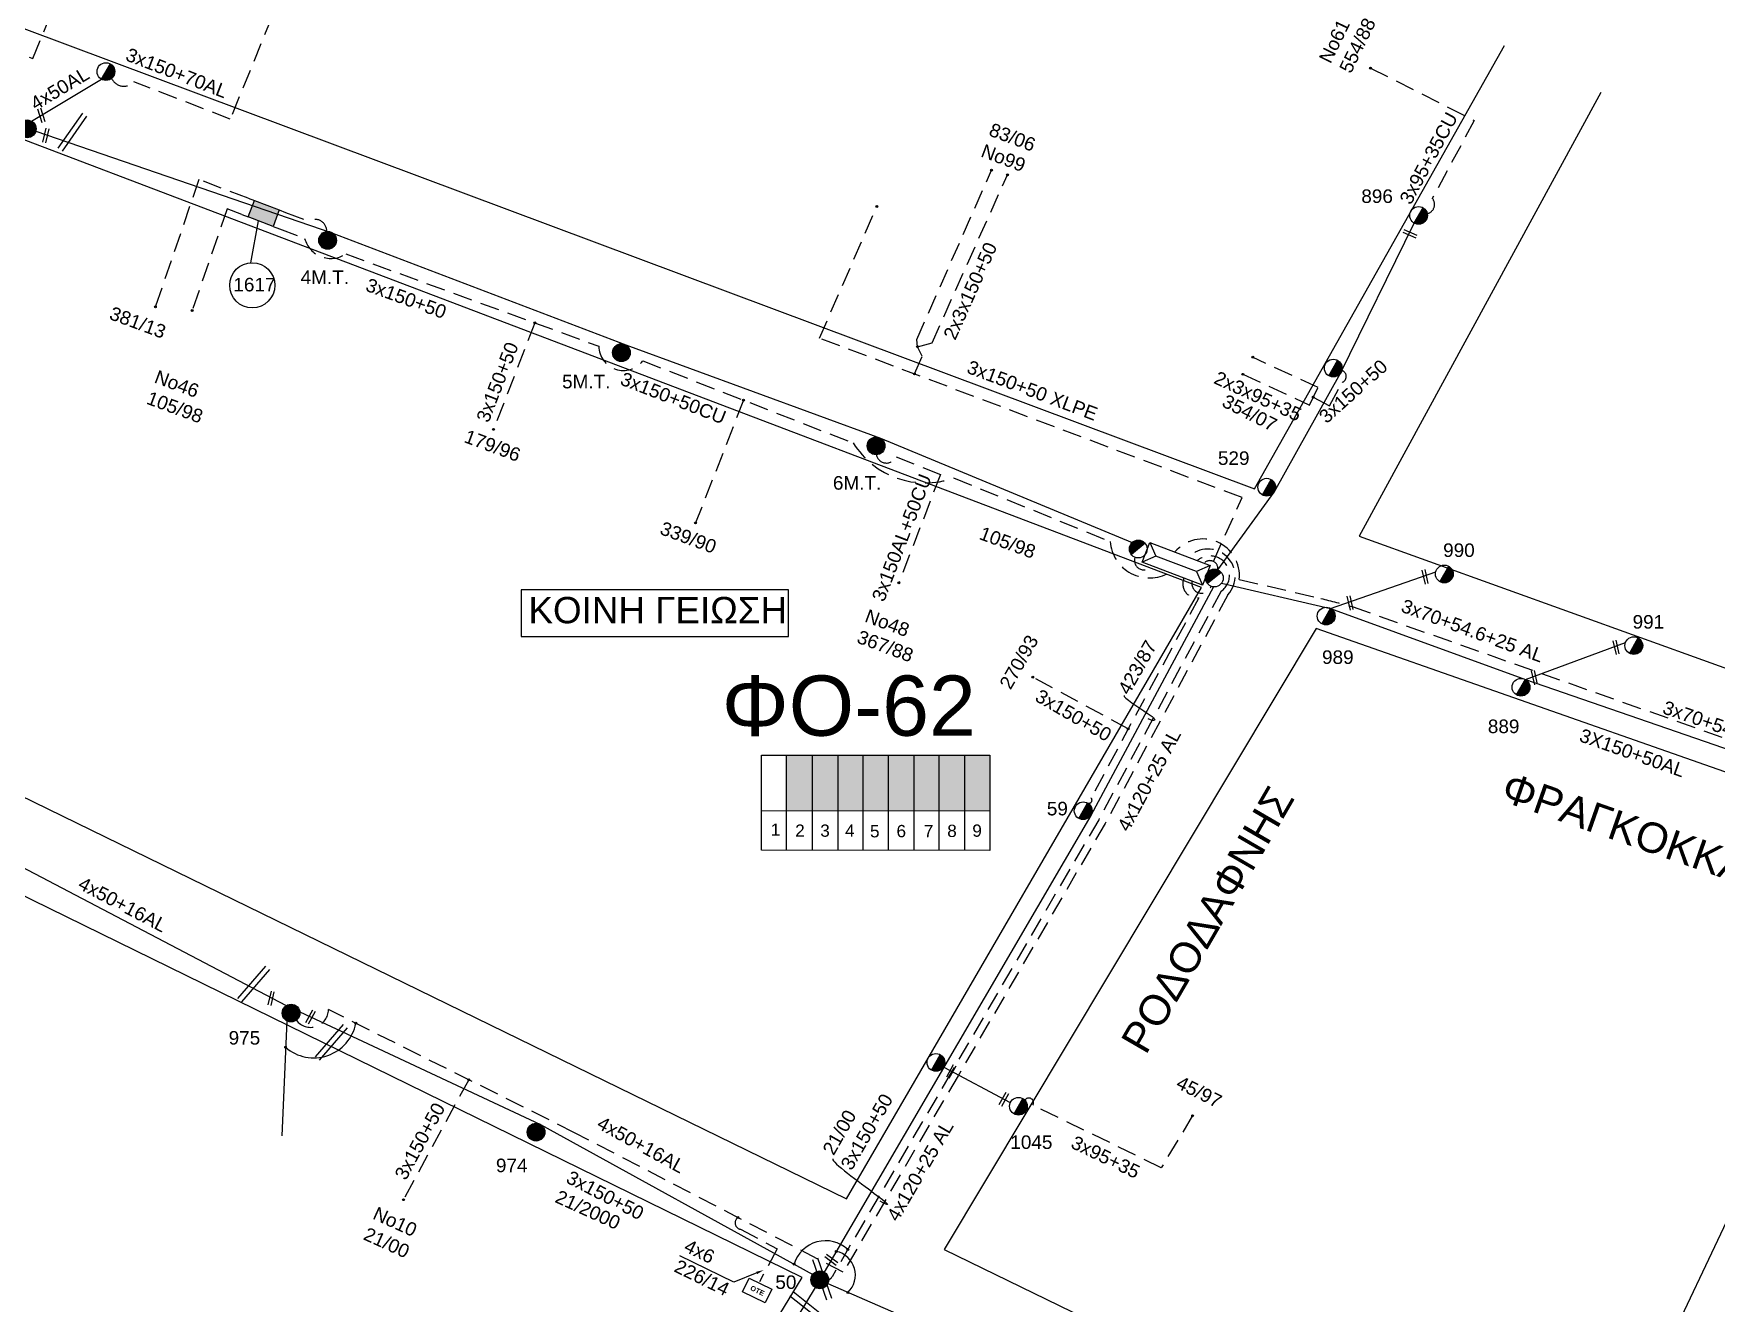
# Model space of a CAD drawing. Header units: millimetres. Extents: x 1020 to 3238, y 796 to 1818.
# Drawn here: x 2102.6 to 2326.2, y 1486 to 1654.7 of the extents above; entities that cross this region are included whole.
import ezdxf
from ezdxf import colors
from ezdxf.entities.mleader import LeaderData, LeaderLine
from ezdxf.enums import TextEntityAlignment as Align
from ezdxf.math import Vec2, Vec3

# ---------------------------------------------------------------- set-up
doc = ezdxf.new("R2010")
doc.units = ezdxf.units.MM
doc.linetypes.add('DASHED', pattern=[19.05, 12.7, -6.35])
for name, color, linetype, lineweight in [('3x150+50', 7, 'Continuous', 30), ('3x150+50 XLPE', 7, 'SYN_LINE', 30), ('3X150+50AL', 7, 'Continuous', 30), ('3x150+70AL', 7, 'DASHED', 30), ('3x150AL+50CU', 7, 'Continuous', 30), ('3x70+54.6+25 AL', 7, 'SYN_LINE', 30), ('3x95+35', 7, 'Continuous', 30), ('3x95+35XLPE', 7, 'Continuous', 30), ('4x120+25 AL', 7, 'SYN_LINE', 30), ('4x25', 7, 'Continuous', 30), ('4x50+16AL', 7, 'Continuous', 30), ('4x50AL', 7, 'Continuous', 30), ('Υπόβαθρο ΔΕΗ', 7, 'Continuous', 30)]:
    doc.layers.add(name, color=color, linetype=linetype, lineweight=lineweight)
for name, color, linetype in [('Link Box 4 Διευθύνσεων', 7, 'Continuous'), ('Pillar OTE', 7, 'Continuous'), ('text οδών', 7, 'Continuous'), ('text_kalodion', 7, 'Continuous'), ('Άγνωστα', 7, 'Continuous'), ('ΑΓΝΩΣΤΟ ΕΝΑΕΡΙΟ ΚΑΛΩΔΙΟ', 7, 'Continuous'), ('Επιγραφές - Σχήματα', 7, 'Continuous'), ('Καλώδια ΧΤ   3x150AL+50CU', 7, 'DASHED'), ('Καλώδια ΧΤ   3x150AL+50XLPE', 7, 'DASHED'), ('Καλώδια ΧΤ   3x95+35 XLPE', 7, 'DASHED'), ('Καλώδια ΧΤ   4x6CU', 7, 'DASHED'), ('Μηχανική τομή', 7, 'Continuous'), ('Στύλος Ξύλινος', 7, 'Continuous'), ('Στύλος Ξύλινος @ 1', 7, 'Continuous'), ('Στύλος ΦΜ', 7, 'Continuous'), ('Στύλος ΦΜ @ 1', 7, 'Continuous'), ('Συνδέσεις', 7, 'Continuous'), ('Τομή', 7, 'Continuous'), ('Υποσταθμός εναέριος 2 στύλων', 7, 'Continuous'), ('Υποσταθμός πόλεως', 7, 'Continuous')]:
    doc.layers.add(name, color=color, linetype=linetype)
doc.styles.add('arial', font='arial.ttf')
doc.styles.get("Standard").update_dxf_attribs({"font": 'arial.ttf'})
doc.linetypes.add('SYN_LINE', pattern='A,0.5,-0.0001,["/\\/\\/\\/",Standard,S=0.1,R=0,X=0,Y=-0.05],-0.25', length=0.7501)

# ---------------------------------------------------------------- blocks, each defined once
blk = doc.blocks.new('ΥΠΑΡΧΩΝ ΞΥΛΙΝΟΣ ΣΤΥΛΟΣ')
at = {"layer": 'Στύλος Ξύλινος'}
h = blk.add_hatch(color=7, dxfattribs=at)
h.paths.add_polyline_path([(-2.62, 0, 0.270008), (-1.29, -2.28), (1.3, 2.27, 0.576266)])
h.paths.add_polyline_path([(-1.29, -2.28, 0.574793), (2.62, 0, 0.268822), (1.3, 2.27)])
at = {"layer": 'Στύλος Ξύλινος', "color": 7}
blk.add_line((-1.29, -2.28), (1.3, 2.27), dxfattribs=at)
blk.add_circle((0, 0), 2.62, dxfattribs=at)
at = {"layer": 'Στύλος Ξύλινος', "flags": 4}
for tag, p in [('ΑΡΙΘΜΟΣ', (-4.91, 8.6)), ('ΤΥΠΟΣ', (-4.85, 3.39))]:
    blk.add_attdef(tag, p, '', height=4, dxfattribs=at)
blk = doc.blocks.new('ΥΠΟΣΤΑΘΜΟΣ ΕΝΑΕΡΙΟΣ ΕΠΙ 2 ΣΤΥΛΩΝ')
at = {"layer": 'Υποσταθμός εναέριος 2 στύλων', "linetype": 'Continuous'}
for points in [[(-11.97, -2.11, 0.574793), (-8.45, -0.07, 0.268822), (-9.64, 1.98)], [(9.68, -2.15, 0.574793), (13.19, -0.1, 0.268822), (12.01, 1.95)]]:
    blk.add_hatch(color=256, dxfattribs=at).paths.add_polyline_path(points)
for p, q in [((-11.97, -2.11), (-9.64, 1.98)), ((9.68, -2.15), (12.01, 1.95))]:
    blk.add_line(p, q, dxfattribs=at)
for centre in [(-10.81, -0.07), (10.84, -0.1)]:
    blk.add_circle(centre, 2.36, dxfattribs=at)
at = {"layer": 'Υποσταθμός πόλεως', "linetype": 'Continuous', "ltscale": 40}
blk.add_lwpolyline([(-8.57, 2.82), (8.57, 2.82), (8.57, -2.82), (-8.57, -2.82)], close=True, dxfattribs=at)
for points in [[(-5.75, 0), (-8.57, 2.82)], [(-8.57, -2.82), (-5.75, 0)], [(-5.75, 0), (5.75, 0)], [(5.75, 0), (8.57, 2.82)], [(8.57, -2.82), (5.75, 0)]]:
    blk.add_lwpolyline(points, dxfattribs=at)
at = {"layer": 'Υποσταθμός εναέριος 2 στύλων', "ltscale": 40, "flags": 1}
for tag, p in [('ΜΕΤΑΣΧΗΜΑΤΙΣΜΟΣ', (14.09, 2.51)), ('ΙΣΧΥΣ', (14.07, -0.28)), ('ΑΡΙΘΜΟΣ', (14.19, -3))]:
    blk.add_attdef(tag, p, '', height=1.8, dxfattribs=at)
blk = doc.blocks.new('ΥΠΑΡΧΩΝ ΤΣΙΜΕΝΤΕΝΙΟΣ ΣΤΥΛΟΣ')
at = {"layer": 'Στύλος ΦΜ'}
blk.add_hatch(color=7, dxfattribs=at).paths.add_polyline_path([(-1.29, -2.28, 0.574793), (2.62, 0, 0.268822), (1.3, 2.27)])
at = {"layer": 'Στύλος ΦΜ', "color": 7}
blk.add_line((-1.29, -2.28), (1.3, 2.27), dxfattribs=at)
blk.add_circle((0, 0), 2.62, dxfattribs=at)
at = {"layer": 'Στύλος ΦΜ', "flags": 4}
for tag, p in [('ΑΡΙΘΜΟΣ', (-4.68, 8.05)), ('ΤΥΠΟΣ', (-4.91, 3.03))]:
    blk.add_attdef(tag, p, '', height=4, dxfattribs=at)
blk = doc.blocks.new('ΜΗΧΑΝΙΚΗ ΤΟΜΗ')
at = {"layer": 'Μηχανική τομή', "ltscale": 40}
for p, q in [((-1.89, 0.78), (5.68, 0.78)), ((-1.89, -0.78), (5.68, -0.78))]:
    blk.add_line(p, q, dxfattribs=at)
blk = doc.blocks.new('ΤΟΜΗ')
at = {"layer": 'Τομή', "ltscale": 40}
for p, q in [((-5.68, 0), (17.06, 0)), ((-5.68, -2.77), (17.06, -2.77))]:
    blk.add_line(p, q, dxfattribs=at)
blk = doc.blocks.new('_ΣΥΝΔΕΣΗ')
at = {"layer": 'Συνδέσεις', "linetype": 'SYN_LINE', "ltscale": 40}
blk.add_hatch(color=256, dxfattribs=at).paths.add_polyline_path([(0.5, -0.01, 1), (-0.5, -0.01, 1)])
at = {"layer": 'Συνδέσεις'}
blk.add_circle((0, -0.01), 0.5, dxfattribs=at)
blk = doc.blocks.new('LINK BOX 4 ΑΝΑΧΩΡΗΣΕΩΝ')
at = {"layer": 'Link Box 4 Διευθύνσεων', "ltscale": 40}
blk.add_hatch(color=256, dxfattribs=at).paths.add_polyline_path([(-3.54, 0), (-3.54, -4.67), (3.54, -4.67), (3.54, 0)])
for p, q in [((-3.54, 0), (-5.33, 0)), ((5.33, 0), (3.54, 0)), ((-3.54, -4.67), (-5.33, -4.67)), ((5.33, -4.67), (3.54, -4.67))]:
    blk.add_line(p, q, dxfattribs=at)
blk.add_lwpolyline([(-3.54, -4.67), (-3.54, 0), (3.54, 0), (3.54, -4.67)], close=True, dxfattribs=at)
blk = doc.blocks.new('PILLAR ΟΤΕ')
at = {"layer": 'Pillar OTE', "ltscale": 40}
blk.add_lwpolyline([(-3.31, 2.02), (3.39, 2.02), (3.39, -1.99), (-3.31, -1.99)], close=True, dxfattribs=at)
at = {"layer": 'Pillar OTE', "insert": (-1.81, 0.71), "char_height": 1.3575, "width": 109.961, "attachment_point": 1}
blk.add_mtext('{\\fArial|b1|i0|c161|p34;OTE}', dxfattribs=at)

msp = doc.modelspace()

# ---------------------------------------------------------------- hatches: boundary and pattern name
at = {"layer": 'Καλώδια ΧΤ   3x150AL+50CU', "linetype": 'DASHED', "lineweight": -3, "ltscale": 0.2}
h = msp.add_hatch(color=2, dxfattribs=at)
h.dxf.hatch_style = 1
h.paths.add_polyline_path([(2206.1, 1558.87), (2202.66, 1558.87), (2202.66, 1551.51), (2206.1, 1551.5)])
h = msp.add_hatch(color=85, dxfattribs=at)
h.dxf.hatch_style = 1
h.paths.add_polyline_path([(2206.1, 1551.5), (2209.54, 1551.5), (2209.54, 1558.87), (2206.1, 1558.87)])
h = msp.add_hatch(color=30, dxfattribs=at)
h.dxf.hatch_style = 1
h.paths.add_polyline_path([(2212.84, 1558.87), (2209.54, 1558.87), (2209.54, 1551.5), (2212.84, 1551.5)])
h = msp.add_hatch(color=5, dxfattribs=at)
h.dxf.hatch_style = 1
h.paths.add_polyline_path([(2212.84, 1551.5), (2216.23, 1551.5), (2216.23, 1558.87), (2212.84, 1558.87)])
h = msp.add_hatch(color=1, dxfattribs=at)
h.dxf.hatch_style = 1
h.paths.add_polyline_path([(2216.23, 1551.5), (2219.62, 1551.49), (2219.62, 1558.87), (2216.23, 1558.87)])
h = msp.add_hatch(color=173, dxfattribs=at)
h.dxf.hatch_style = 1
h.paths.add_polyline_path([(2219.56, 1551.49), (2222.96, 1551.49), (2222.96, 1558.87), (2219.56, 1558.87)])
h = msp.add_hatch(color=133, dxfattribs=at)
h.dxf.hatch_style = 1
h.paths.add_polyline_path([(2222.9, 1551.5), (2226.3, 1551.49), (2226.3, 1558.87), (2222.9, 1558.87)])
h = msp.add_hatch(color=27, dxfattribs=at)
h.dxf.hatch_style = 1
h.paths.add_polyline_path([(2226.22, 1551.49), (2229.62, 1551.49), (2229.62, 1558.87), (2226.22, 1558.87)])

# ---------------------------------------------------------------- linework, layer by layer
at = {"layer": '3x150+50', "color": 173, "linetype": 'DASHED', "lineweight": -3, "ltscale": 0.2}
for points in [[(2220.06, 1613.13), (2219.99, 1614.11), (2229.9, 1636.58)], [(2220.06, 1613.13), (2222, 1613.64), (2232.01, 1635.98)], [(2219.65, 1609.51), (2220.7, 1611.86), (2220.06, 1613.13)]]:
    msp.add_lwpolyline(points, dxfattribs=at)
at = {"layer": '3x150+50', "color": 151, "linetype": 'DASHED', "lineweight": -3, "ltscale": 0.2}
for points in [[(2131.14, 1632.86), (2124.61, 1635.34), (2118.81, 1618.44)], [(2130.31, 1630.68), (2128.34, 1631.43), (2123.71, 1617.92)], [(2169.24, 1616.29), (2163.73, 1602.15)], [(2196.96, 1606.03), (2190.58, 1589.72)]]:
    msp.add_lwpolyline(points, dxfattribs=at)
for points in [[(2136.12, 1630.97), (2139.21, 1629.8, -0.609288), (2141.58, 1628.43, 0.354978)], [(2135.29, 1628.79), (2138.65, 1627.51, 0.507922), (2144.12, 1625.45), (2177.73, 1613.2, 0.714193), (2183.58, 1611.25), (2211.53, 1600.34, 0.353116), (2224.87, 1595.7), (2245.67, 1587.25, 0.554237), (2253.53, 1583.13)]]:
    msp.add_lwpolyline(points, format="xyb", dxfattribs=at)
at = {"layer": '3x150+50', "color": 173, "linetype": 'DASHED', "lineweight": -3, "ltscale": 0.2}
msp.add_lwpolyline([(2272.65, 1606.42), (2274.82, 1605.26), (2276.48, 1608.39, 0.719388), (2276.43, 1609.98, 10.281681)], format="xyb", dxfattribs=at)
at = {"layer": '3x150+50', "color": 27, "linetype": 'DASHED', "lineweight": -3, "ltscale": 0.2}
msp.add_lwpolyline([(2256.08, 1585.17, -0.984325), (2261.31, 1580.19), (2245.01, 1549.8), (2225.45, 1516.29), (2210.21, 1490.17), (2174.52, 1508.72), (2141.81, 1525.07, -0.720266), (2137.55, 1523.66)], format="xyb", dxfattribs=at)
msp.add_lwpolyline([(2160.44, 1515.76), (2151.78, 1499.82)], dxfattribs=at)
at = {"layer": '3x150+50', "color": 1, "linetype": 'DASHED', "lineweight": -3, "ltscale": 0.2}
msp.add_arc((2250.17, 1584.75), 1.27, 161.0835, 324.5319, dxfattribs=at)
at = {"layer": '3x150+50', "color": 30, "linetype": 'DASHED', "lineweight": -3, "ltscale": 0.2}
msp.add_arc((2257.82, 1581.71), 1.32, 167.8157, 341.9632, dxfattribs=at)
at = {"layer": '3x150+50 XLPE', "color": 173, "linetype": 'DASHED', "lineweight": -3, "ltscale": 0.2}
for points in [[(2207.05, 1614.26), (2214.67, 1631.77)], [(2259.37, 1584.61), (2263.2, 1593.08), (2207.05, 1614.26)]]:
    msp.add_lwpolyline(points, dxfattribs=at)
msp.add_lwpolyline([(2259.97, 1583.48, 0.734122), (2258.15, 1584.38, -21.71541)], format="xyb", dxfattribs=at)
at = {"layer": '3X150+50AL', "color": 85, "linetype": 'DASHED', "lineweight": -3, "ltscale": 0.2}
msp.add_lwpolyline([(2254.26, 1585.86, -0.741948), (2262.81, 1582.2), (2273.64, 1579.7, 0.000203), (2277.82, 1578.61), (2333.89, 1558.81, -0.503089), (2333.49, 1558.22)], format="xyb", dxfattribs=at)
at = {"layer": '3x150+70AL', "color": 2, "linetype": 'DASHED', "lineweight": -3, "ltscale": 0.2}
msp.add_lwpolyline([(2134.28, 1656.9), (2128.77, 1643.36), (2115.96, 1648.31, -0.532575), (2113, 1648.78, 225.954565)], format="xyb", dxfattribs=at)
at = {"layer": '3x150AL+50CU', "color": 1, "linetype": 'DASHED', "lineweight": -3, "ltscale": 0.2}
msp.add_lwpolyline([(2214.6, 1598.78, 0.727806), (2217.24, 1598.51), (2223.12, 1596.17), (2217.59, 1581.76)], format="xyb", dxfattribs=at)
at = {"layer": '3x70+54.6+25 AL', "color": 30, "linetype": 'SYN_LINE', "lineweight": -3, "ltscale": 17}
for points in [[(2274.95, 1578.37), (2288.92, 1583.24)], [(2300.83, 1568.91), (2314.13, 1573.84)]]:
    msp.add_lwpolyline(points, dxfattribs=at)
at = {"layer": '3x70+54.6+25 AL', "color": 30, "linetype": 'SYN_LINE', "lineweight": -3, "ltscale": 20}
msp.add_lwpolyline([(2260.45, 1581.71), (2274.95, 1578.37), (2300.83, 1568.91), (2330.86, 1558.56), (2362.11, 1546.1)], dxfattribs=at)
at = {"layer": '3x95+35', "color": 173, "linetype": 'DASHED', "lineweight": -3, "ltscale": 0.2}
msp.add_lwpolyline([(2280.25, 1650.15), (2294.04, 1643.19), (2288.46, 1632.83, -0.558123), (2287.8, 1630.81, -4.752382)], format="xyb", dxfattribs=at)
msp.add_lwpolyline([(2263.28, 1609.47), (2272.14, 1605.38), (2273.28, 1607.73), (2264.59, 1611.74)], dxfattribs=at)
at = {"layer": '3x95+35XLPE', "color": 2, "linetype": 'DASHED', "lineweight": -3, "ltscale": 0.2}
msp.add_lwpolyline([(2095.32, 1655.85), (2094.83, 1654.09), (2102.55, 1651.44), (2108.67, 1666.57)], dxfattribs=at)
at = {"layer": '4x120+25 AL', "color": 5, "linetype": 'SYN_LINE', "lineweight": -3, "ltscale": 20}
msp.add_lwpolyline([(2259.37, 1581.23), (2243.09, 1550.87), (2207.68, 1490.19)], dxfattribs=at)
at = {"layer": '4x120+25 AL', "color": 173, "linetype": 'SYN_LINE', "lineweight": -3, "ltscale": 20}
msp.add_lwpolyline([(2171.27, 1431.11), (2189.12, 1459.39), (2206.51, 1488.15)], dxfattribs=at)
at = {"layer": '4x25', "color": 27, "linetype": 'SYN_LINE', "lineweight": -3, "ltscale": 17}
msp.add_lwpolyline([(2136.27, 1523.59), (2135.61, 1508.29)], dxfattribs=at)
at = {"layer": '4x50+16AL', "color": 173, "lineweight": -3, "ltscale": 0.2}
msp.add_lwpolyline([(2259.97, 1583.48), (2267.44, 1593.81), (2276.27, 1609.63), (2286.06, 1629.56)], dxfattribs=at)
at = {"layer": '4x50+16AL', "color": 85, "lineweight": -3, "ltscale": 0.2}
msp.add_lwpolyline([(2030.54, 1576.55), (2065.93, 1560.38), (2100.06, 1544.58), (2136.21, 1525.6)], dxfattribs=at)
at = {"layer": '4x50+16AL', "color": 2, "lineweight": -3, "ltscale": 0.2}
msp.add_lwpolyline([(2138.02, 1524.76), (2169.97, 1509.81), (2206.16, 1489.89)], dxfattribs=at)
at = {"layer": '4x50+16AL', "color": 5, "lineweight": -3, "ltscale": 0.2}
for points in [[(2223.55, 1517.4), (2232.4, 1512.72)], [(2208.15, 1488.67), (2238.69, 1475.34), (2268.14, 1460.87)]]:
    msp.add_lwpolyline(points, dxfattribs=at)
at = {"layer": '4x50AL', "color": 2, "lineweight": -3, "ltscale": 0.2}
msp.add_lwpolyline([(2102.37, 1643.1), (2111.67, 1648.66)], dxfattribs=at)
at = {"layer": 'Pillar OTE', "lineweight": -3, "ltscale": 40}
for points in [[(2199.34, 1546.23), (2199.34, 1558.87), (2229.67, 1558.87), (2229.67, 1546.2), (2199.34, 1546.23)], [(2202.66, 1546.23), (2202.66, 1558.87)], [(2206.1, 1546.22), (2206.1, 1558.87)], [(2209.54, 1546.22), (2209.54, 1558.87)], [(2212.84, 1546.22), (2212.84, 1558.87)], [(2216.23, 1546.21), (2216.23, 1558.87)], [(2219.62, 1546.21), (2219.62, 1558.87)], [(2222.96, 1546.21), (2222.96, 1558.87)], [(2226.35, 1546.2), (2226.35, 1558.87)], [(2199.34, 1551.51), (2229.67, 1551.48)]]:
    msp.add_lwpolyline(points, dxfattribs=at)
at = {"layer": 'ΑΓΝΩΣΤΟ ΕΝΑΕΡΙΟ ΚΑΛΩΔΙΟ', "color": 1, "lineweight": -3, "ltscale": 0.2}
msp.add_lwpolyline([(2102.93, 1641.77), (2142.28, 1628.28), (2181.31, 1613.36), (2215.15, 1600.98), (2248.59, 1587.12)], dxfattribs=at)
at = {"layer": 'Επιγραφές - Σχήματα', "color": 190, "lineweight": -3}
msp.add_lwpolyline([(2167.42, 1574.64), (2202.93, 1574.64), (2202.93, 1580.82), (2167.42, 1580.82)], close=True, dxfattribs=at)
at = {"layer": 'Καλώδια ΧΤ   3x150AL+50XLPE', "color": 2, "linetype": 'DASHED', "lineweight": -3, "ltscale": 0.2}
msp.add_lwpolyline([(2257.27, 1584.72, -1.04841), (2260.43, 1580.66), (2244.14, 1550.29), (2224.59, 1516.79), (2208.71, 1489.59, -0.530134), (2207.94, 1489.36)], format="xyb", dxfattribs=at)
at = {"layer": 'Καλώδια ΧΤ   3x150AL+50XLPE', "color": 5, "linetype": 'DASHED', "lineweight": -3, "ltscale": 0.2}
msp.add_lwpolyline([(2255.47, 1582.39, 0.590505), (2257.46, 1579.79), (2243.13, 1553.18, -0.82888), (2242.67, 1552.51)], format="xyb", dxfattribs=at)
msp.add_lwpolyline([(2248.07, 1562.35), (2235.37, 1569.24)], dxfattribs=at)
at = {"layer": 'Καλώδια ΧΤ   3x95+35 XLPE', "color": 5, "lineweight": -3, "ltscale": 0.2}
msp.add_lwpolyline([(2256.62, 1510.98), (2252.45, 1504.05), (2235.39, 1512.38, 0.967683), (2234.33, 1513.05, -186.334289)], format="xyb", dxfattribs=at)
at = {"layer": 'Καλώδια ΧΤ   4x6CU', "color": 27, "linetype": 'DASHED', "lineweight": -3, "ltscale": 0.2}
msp.add_lwpolyline([(2196.22, 1497.44, 0.688975), (2196.56, 1495.89), (2201.42, 1493.27), (2199.07, 1488.92)], format="xyb", dxfattribs=at)
at = {"layer": 'Υπόβαθρο ΔΕΗ', "color": 7, "lineweight": -3}
msp.add_lwpolyline([(2310.84, 1646.9), (2278.73, 1587.97), (2372.19, 1554.31), (2402.82, 1544.41), (2446.25, 1530.53), (2472.17, 1592.47), (2424.33, 1611.66), (2406.81, 1618.33), (2388.14, 1625.01), (2359.46, 1635.88), (2326.41, 1658.46), (2299.72, 1673.17), (2282.81, 1680.83), (2276.09, 1683.28), (2266.98, 1686.51), (2217.57, 1709.33), (2103.45, 1765.61), (2103.45, 1765.61), (2035.53, 1677.3), (2060.34, 1670.76), (2264.84, 1594.23), (2298.07, 1653.13)], dxfattribs=at)
for points in [[(2064.43, 1654.65), (2034.37, 1585.96), (2210.65, 1499.91), (2257.81, 1581.16)], [(2029.73, 1575.26), (2005.25, 1519.02), (2059.59, 1490.57), (2159.63, 1438.29), (2170.3, 1432.94), (2204.73, 1489.46)], [(2273.04, 1575.7), (2223.6, 1493.22), (2306.66, 1452.78), (2351.81, 1548.06)]]:
    msp.add_lwpolyline(points, close=True, dxfattribs=at)
at = {"layer": 'Υπόβαθρο ΔΕΗ', "lineweight": -3}
msp.add_lwpolyline([(2132.48, 1629.86), (2131.45, 1624.29)], dxfattribs=at)
msp.add_circle((2131.69, 1621.29), 3, dxfattribs=at)
for centre, radius, start, end in [((2139.86, 1524.36), 5.7, 228.9993, 348.8766), ((2207.84, 1490.02), 4.34, 46.7739, 163.4766), ((2208.6, 1489.81), 3.21, 314.0083, 77.8322)]:
    msp.add_arc(centre, radius, start, end, dxfattribs=at)
at = {"layer": 'Υπόβαθρο ΔΕΗ', "color": 7, "lineweight": -3}
for points in [[(2247.51, 1566.81), (2247.24, 1566.59), (2251.75, 1563.81), (2251.59, 1563.46), (2251.19, 1563.43), (2250.73, 1563.7)], [(2208.83, 1505.23), (2208.58, 1504.84), (2216.29, 1499.33), (2216.09, 1499.05), (2215.57, 1499.36), (2215.13, 1499.62)]]:
    msp.add_open_spline(points, degree=3, dxfattribs=at)

# ---------------------------------------------------------------- block references
at = {"layer": 'Link Box 4 Διευθύνσεων', "lineweight": -3, "xscale": 0.4999999999999997, "yscale": 0.4999999999999997, "zscale": 0.4999999999999997, "rotation": 159.1944483026437}
msp.add_blockref('LINK BOX 4 ΑΝΑΧΩΡΗΣΕΩΝ', (2132.8, 1629.74), dxfattribs=at)
at = {"layer": 'Pillar OTE', "xscale": 0.5, "yscale": 0.5, "zscale": 0.5, "rotation": 333.9999999999999}
msp.add_blockref('PILLAR ΟΤΕ', (2198.73, 1487.75), dxfattribs=at)
at = {"layer": 'Μηχανική τομή', "lineweight": -3}
for p, xscale, yscale, zscale, rotation in [((2103.83, 1643.4), 0.2499999999999676, 0.2499999999999676, 0.2499999999999676, 107.8933684244198), ((2104.18, 1640.74), 0.2499999999999676, 0.2499999999999676, 0.2499999999999676, 76.98572877940008), ((2285.95, 1627.93), 0.2499999999999677, 0.2499999999999677, 0.2499999999999677, 156.3949437091908), ((2287.63, 1582.1), 0.2499999999999676, 0.2499999999999676, 0.2499999999999676, 102.6157505529513), ((2277.66, 1578.63), 0.2499999999999676, 0.2499999999999676, 0.2499999999999676, 102.6157505529513), ((2313, 1572.73), 0.2499999999999676, 0.2499999999999676, 0.2499999999999676, 102.6157505529513), ((2302.15, 1568.71), 0.2499999999999676, 0.2499999999999676, 0.2499999999999676, 102.6157505529513), ((2134.11, 1526.11), 0.2499999999999676, 0.2499999999999676, 0.2499999999999676, 76.98572877940008), ((2139.22, 1523.69), 0.2499999999999676, 0.2499999999999676, 0.2499999999999676, 61.29899922294145), ((2224.35, 1516.46), 0.2499999999999676, 0.2499999999999676, 0.2499999999999676, 60.8533612275187), ((2231.33, 1512.77), 0.2499999999999676, 0.2499999999999676, 0.2499999999999676, 60.8533612275187), ((2209, 1491.53), 0.2499999999999677, 0.2499999999999677, 0.2499999999999677, 143.7520303517867)]:
    msp.add_blockref('ΜΗΧΑΝΙΚΗ ΤΟΜΗ', p, dxfattribs=dict(at, xscale=xscale, yscale=yscale, zscale=zscale, rotation=rotation))
at = {"layer": 'Στύλος Ξύλινος @ 1', "lineweight": -3, "ltscale": 40}
ref = msp.add_blockref('ΥΠΑΡΧΩΝ ΞΥΛΙΝΟΣ ΣΤΥΛΟΣ', (2101.79, 1642.07), dxfattribs=dict(at, xscale=0.4499999999997183, yscale=0.4499999999997183, zscale=0.4499999999997183))
ref.add_attrib('ΤΥΠΟΣ', '3M.T.', (2094.96, 1637.64), dxfattribs={"layer": 'Στύλος Ξύλινος', "height": 1.8, "flags": 4})
ref = msp.add_blockref('ΥΠΑΡΧΩΝ ΞΥΛΙΝΟΣ ΣΤΥΛΟΣ', (2141.7, 1627.26), dxfattribs=dict(at, xscale=0.4499999999997154, yscale=0.4499999999997154, zscale=0.4499999999997154))
ref.add_attrib('ΤΥΠΟΣ', '4M.T.', (2138.12, 1621.46), dxfattribs={"layer": 'Στύλος Ξύλινος', "height": 1.8, "flags": 4})
ref = msp.add_blockref('ΥΠΑΡΧΩΝ ΞΥΛΙΝΟΣ ΣΤΥΛΟΣ', (2180.73, 1612.34), dxfattribs=dict(at, xscale=0.4499999999997154, yscale=0.4499999999997154, zscale=0.4499999999997154))
ref.add_attrib('ΤΥΠΟΣ', '5M.T.', (2172.85, 1607.6), dxfattribs={"layer": 'Στύλος Ξύλινος', "height": 1.8, "flags": 4})
ref = msp.add_blockref('ΥΠΑΡΧΩΝ ΞΥΛΙΝΟΣ ΣΤΥΛΟΣ', (2214.57, 1599.96), dxfattribs=dict(at, xscale=0.4499999999997154, yscale=0.4499999999997154, zscale=0.4499999999997154))
ref.add_attrib('ΤΥΠΟΣ', '6M.T.', (2208.83, 1594.14), dxfattribs={"layer": 'Στύλος Ξύλινος', "height": 1.8, "flags": 4})
ref = msp.add_blockref('ΥΠΑΡΧΩΝ ΞΥΛΙΝΟΣ ΣΤΥΛΟΣ', (2136.85, 1524.61), dxfattribs=dict(at, xscale=0.4499999999997183, yscale=0.4499999999997183, zscale=0.4499999999997183))
ref.add_attrib('ΤΥΠΟΣ', '975', (2128.55, 1520.42), dxfattribs={"layer": 'Στύλος Ξύλινος', "height": 1.8, "flags": 4})
ref = msp.add_blockref('ΥΠΑΡΧΩΝ ΞΥΛΙΝΟΣ ΣΤΥΛΟΣ', (2169.39, 1508.79), dxfattribs=dict(at, xscale=0.4499999999997183, yscale=0.4499999999997183, zscale=0.4499999999997183))
ref.add_attrib('ΤΥΠΟΣ', '974', (2164.06, 1503.47), dxfattribs={"layer": 'Στύλος Ξύλινος', "height": 1.8, "flags": 4})
ref = msp.add_blockref('ΥΠΑΡΧΩΝ ΞΥΛΙΝΟΣ ΣΤΥΛΟΣ', (2207.09, 1489.17), dxfattribs=dict(at, xscale=0.4499999999998029, yscale=0.4499999999998029, zscale=0.4499999999998029))
ref.add_attrib('ΤΥΠΟΣ', '50', (2201.18, 1487.96), dxfattribs={"layer": 'Στύλος Ξύλινος', "height": 1.8, "flags": 4})
at = {"layer": 'Στύλος ΦΜ @ 1', "lineweight": -3, "ltscale": 40, "xscale": 0.4500000000000229, "yscale": 0.4500000000000229, "zscale": 0.4500000000000229}
for p in [(2112.25, 1649.68), (2275.3, 1610.29), (2222.51, 1518.05)]:
    msp.add_blockref('ΥΠΑΡΧΩΝ ΤΣΙΜΕΝΤΕΝΙΟΣ ΣΤΥΛΟΣ', p, dxfattribs=at)
at = {"layer": 'Στύλος ΦΜ @ 1', "lineweight": -3, "ltscale": 40}
ref = msp.add_blockref('ΥΠΑΡΧΩΝ ΤΣΙΜΕΝΤΕΝΙΟΣ ΣΤΥΛΟΣ', (2286.64, 1630.58), dxfattribs=dict(at, xscale=0.4500000000000229, yscale=0.4500000000000229, zscale=0.4500000000000229))
ref.add_attrib('ΤΥΠΟΣ', '896', (2279.03, 1632.23), dxfattribs={"layer": 'Στύλος ΦΜ', "height": 1.8, "flags": 4})
ref = msp.add_blockref('ΥΠΑΡΧΩΝ ΤΣΙΜΕΝΤΕΝΙΟΣ ΣΤΥΛΟΣ', (2266.46, 1594.47), dxfattribs=dict(at, xscale=0.4500000000000229, yscale=0.4500000000000229, zscale=0.4500000000000229))
ref.add_attrib('ΤΥΠΟΣ', '529', (2259.98, 1597.43), dxfattribs={"layer": 'Στύλος ΦΜ', "height": 1.8, "flags": 4})
ref = msp.add_blockref('ΥΠΑΡΧΩΝ ΤΣΙΜΕΝΤΕΝΙΟΣ ΣΤΥΛΟΣ', (2290.06, 1582.94), dxfattribs=dict(at, xscale=0.4499999999998635, yscale=0.4499999999998635, zscale=0.4499999999998635))
ref.add_attrib('ΤΥΠΟΣ', '990', (2289.9, 1585.2), dxfattribs={"layer": 'Στύλος ΦΜ', "height": 1.8, "flags": 4})
ref = msp.add_blockref('ΥΠΑΡΧΩΝ ΤΣΙΜΕΝΤΕΝΙΟΣ ΣΤΥΛΟΣ', (2274.36, 1577.35), dxfattribs=dict(at, xscale=0.4500000000000229, yscale=0.4500000000000229, zscale=0.4500000000000229))
ref.add_attrib('ΤΥΠΟΣ', '989', (2273.81, 1570.99), dxfattribs={"layer": 'Στύλος ΦΜ', "height": 1.8, "flags": 4})
ref = msp.add_blockref('ΥΠΑΡΧΩΝ ΤΣΙΜΕΝΤΕΝΙΟΣ ΣΤΥΛΟΣ', (2315.23, 1573.42), dxfattribs=dict(at, xscale=0.4499999999998635, yscale=0.4499999999998635, zscale=0.4499999999998635))
ref.add_attrib('ΤΥΠΟΣ', '991', (2315.07, 1575.68), dxfattribs={"layer": 'Στύλος ΦΜ', "height": 1.8, "flags": 4})
ref = msp.add_blockref('ΥΠΑΡΧΩΝ ΤΣΙΜΕΝΤΕΝΙΟΣ ΣΤΥΛΟΣ', (2300.24, 1567.89), dxfattribs=dict(at, xscale=0.450000000000035, yscale=0.450000000000035, zscale=0.450000000000035))
ref.add_attrib('ΤΥΠΟΣ', '889', (2295.84, 1561.8), dxfattribs={"layer": 'Στύλος ΦΜ', "height": 1.8, "flags": 4})
ref = msp.add_blockref('ΥΠΑΡΧΩΝ ΤΣΙΜΕΝΤΕΝΙΟΣ ΣΤΥΛΟΣ', (2242.08, 1551.48), dxfattribs=dict(at, xscale=0.4500000000000229, yscale=0.4500000000000229, zscale=0.4500000000000229))
ref.add_attrib('ΤΥΠΟΣ', '59', (2237.25, 1550.87), dxfattribs={"layer": 'Στύλος ΦΜ', "height": 1.8, "flags": 4})
ref = msp.add_blockref('ΥΠΑΡΧΩΝ ΤΣΙΜΕΝΤΕΝΙΟΣ ΣΤΥΛΟΣ', (2233.48, 1512.23), dxfattribs=dict(at, xscale=0.4500000000000229, yscale=0.4500000000000229, zscale=0.4500000000000229))
ref.add_attrib('ΤΥΠΟΣ', '1045', (2232.4, 1506.56), dxfattribs={"layer": 'Στύλος ΦΜ', "height": 1.8, "flags": 4})
at = {"layer": 'Συνδέσεις', "lineweight": -3, "xscale": 0.25, "yscale": 0.25, "zscale": 0.25}
for p in [(2280.25, 1650.15), (2229.9, 1636.58), (2232.01, 1635.98), (2214.67, 1631.77), (2118.82, 1618.44), (2123.71, 1617.93), (2169.24, 1616.3), (2220.06, 1613.14), (2264.6, 1611.74), (2219.65, 1609.51), (2263.28, 1609.47), (2196.96, 1606.03), (2272.65, 1606.43), (2163.73, 1602.15), (2190.58, 1589.72), (2217.59, 1581.76), (2235.37, 1569.24), (2248.06, 1562.35), (2145.45, 1523.26), (2136.12, 1520.06), (2160.44, 1515.76), (2256.62, 1510.98), (2151.78, 1499.82), (2196.22, 1497.44), (2210.81, 1493.19), (2203.67, 1491.26), (2209.28, 1492.94), (2210.83, 1487.5)]:
    msp.add_blockref('_ΣΥΝΔΕΣΗ', p, dxfattribs=at)
at = {"layer": 'Τομή', "lineweight": -3, "xscale": 0.2499999999999996, "yscale": 0.2499999999999996, "zscale": 0.2499999999999996}
for p, rotation in [((2106.72, 1640.68), 55.01069010783019), ((2130.7, 1527.62), 49.27981877236041), ((2141.02, 1519.86), 49.27981877236041), ((2207.57, 1487.81), 109.0921149705171), ((2204.64, 1486.72), 321.5468171539602)]:
    msp.add_blockref('ΤΟΜΗ', p, dxfattribs=dict(at, rotation=rotation))
at = {"layer": 'Υποσταθμός εναέριος 2 στύλων', "lineweight": -3, "xscale": 0.5000000000001964, "yscale": 0.5000000000001964, "zscale": 0.5000000000001964, "rotation": 159.1944483026401}
msp.add_blockref('ΥΠΟΣΤΑΘΜΟΣ ΕΝΑΕΡΙΟΣ ΕΠΙ 2 ΣΤΥΛΩΝ', (2254.44, 1584.29), dxfattribs=at)

# ---------------------------------------------------------------- texts
at = {"lineweight": -3, "ltscale": 30, "char_height": 1.63, "width": 11.2573, "attachment_point": 1}
for s, insert in [('1', (2200.58, 1549.79)), ('2', (2203.82, 1549.66)), ('3', (2207.15, 1549.66)), ('4', (2210.45, 1549.66)), ('5', (2213.76, 1549.58)), ('6', (2217.28, 1549.6)), ('7', (2220.91, 1549.6)), ('8', (2224.02, 1549.63)), ('9', (2227.35, 1549.66))]:
    msp.add_mtext(s, dxfattribs=dict(at, insert=insert))
at = {"layer": 'text οδών', "lineweight": -3}
msp.add_text('ΡΟΔΟΔΑΦΝΗΣ', height=4, rotation=59.8682, dxfattribs=at).set_placement((2258.6, 1537.05), align=Align.MIDDLE_CENTER)
at = {"layer": 'text οδών', "lineweight": -3, "ltscale": 40, "insert": (2298.66, 1556.7), "char_height": 2, "width": 13.6816, "attachment_point": 1, "rotation": 340.7001}
msp.add_mtext('{\\H2x;ΦPAΓKOKKΛHΣIAΣ\\fMS Shell Dlg|b0|i0|c0|p0;\\H0.35416x;\\P} ', dxfattribs=at)
at = {"layer": 'text_kalodion', "linetype": 'Continuous', "lineweight": -3, "ltscale": 0.2}
for s, rotation, p in [('3x150+70AL', 338.8701, (2121.67, 1649.5)), ('4x50AL', 30.9076, (2106.11, 1647.43)), ('3x95+35CU', 61.7114, (2287.97, 1638.18)), ('2x3x150+50', 65.875, (2227.07, 1620.55)), ('3x150+50', 339.9695, (2152.14, 1619.55)), ('3x150+50', 68.7108, (2164.25, 1608.43)), ('3x150+50CU', 338.6826, (2187.63, 1606.31)), ('3x150+50 XLPE', 339.327, (2235.33, 1607.33)), ('2x3x95+35', 335.2529, (2265.29, 1606.56)), ('3x150+50', 41.8706, (2277.95, 1607.21)), ('3x150AL+50CU', 69.0212, (2217.97, 1587.77)), ('3x70+54.6+25 AL', 339.9191, (2293.8, 1575.41)), ('3x150+50', 329.8788, (2240.8, 1564.17)), ('3x70+54.6+25 AL', 340.987, (2328.59, 1562.08)), ('4x120+25 AL', 61.7936, (2250.83, 1555.55)), ('3X150+50AL', 340.5491, (2315.04, 1559.18)), ('4x50+16AL', 332.2932, (2114.48, 1539.04)), ('3x150+50', 59.8682, (2213.32, 1508.84)), ('3x150+50', 61.4825, (2153.95, 1507.59)), ('4x50+16AL', 331.1694, (2183.36, 1507.12)), ('4x120+25 AL', 59.7304, (2220.41, 1503.66)), ('3x95+35', 334.1545, (2245.06, 1505.48)), ('3x150+50', 332.5335, (2178.58, 1500.41))]:
    msp.add_text(s, height=1.8, rotation=rotation, dxfattribs=at).set_placement(p, align=Align.MIDDLE_CENTER)
at = {"layer": 'Άγνωστα', "color": 7, "lineweight": -3, "insert": (2129.18, 1622.28), "char_height": 1.8, "width": 4.551914400963142e-14, "attachment_point": 1}
msp.add_mtext('1617', dxfattribs=at)
at = {"layer": 'Επιγραφές - Σχήματα', "color": 190, "lineweight": -3, "insert": (2168.38, 1579.89), "char_height": 3.5, "width": 35.1311, "attachment_point": 1}
msp.add_mtext('KOINH ΓΕΙΩΣΗ', dxfattribs=at)
at = {"layer": 'Επιγραφές - Σχήματα', "lineweight": -3, "insert": (2194.05, 1569.45), "char_height": 8, "width": 15.5504, "attachment_point": 1, "style": 'arial'}
msp.add_mtext('ΦO-62', dxfattribs=at)
at = {"layer": 'Υπόβαθρο ΔΕΗ', "lineweight": -3, "char_height": 1.8, "attachment_point": 1, "style": 'arial'}
for s, insert, width, rotation in [('No61\\P554/88', (2273.32, 1651.42), 9.1232, 63.9638), ('83/06\\PNo99', (2230.05, 1642.92), 9.1232, 339.334), ('381/13', (2113.19, 1618.53), 9.1232, 339.6901), ('No46\\P105/98', (2119.17, 1610.09), 9.1232, 339.6901), ('354/07', (2261.18, 1606.89), 9.1232, 333), ('179/96', (2160.32, 1602.17), 9.1232, 339.6901), ('339/90', (2186.33, 1589.97), 9.1232, 339.6901), ('105/98', (2228.75, 1589.3), 9.1232, 339.6901), ('No48', (2213.55, 1578.32), 9.1232, 339.6901), ('367/88', (2212.5, 1575.54), 9.1232, 339.6901), ('270/93', (2230.86, 1568.34), 9.1232, 60.5741), ('423/87', (2246.6, 1567.63), 9.1232, 60.5741), ('45/97', (2255.08, 1516.35), 9.1232, 333.4518), ('21/00', (2207.36, 1506.47), 9.1232, 60.5741), ('21/2000', (2172.52, 1501.18), 13.0639, 335.5152), ('No10\\P21/00', (2148.3, 1498.96), 9.1232, 335.5718), ('4x6\\P226/14', (2189.69, 1494.65), 13.0639, 334)]:
    msp.add_mtext(s, dxfattribs=dict(at, insert=insert, width=width, rotation=rotation))

# ---------------------------------------------------------------- leaders
at = {"layer": 'Υπόβαθρο ΔΕΗ', "color": 7, "lineweight": -3}
ml = msp.add_multileader_mtext('Standard', dxfattribs=at)
ml.set_content('', color=7)
ml.set_leader_properties()
ml.build(insert=Vec2(0, 0))
ml.multileader.update_dxf_attribs({"arrow_head_size": 1})
ctx = ml.context
ctx.base_point, ctx.arrow_head_size, ctx.plane_origin, ctx.plane_x_axis, ctx.plane_y_axis = Vec3(2184.89, 1494.12), 1, Vec3(2199.64, 1490.47), Vec3(0.898794, -0.438371), Vec3(0.438371, 0.898794)
ctx.text_align_type = 2
notes = []
notes.append((ctx, [(0, (1, 1, 0), (2195.67, 1488.86), (-0.898794, 0.438371), 8, [(0, [(2199.64, 1490.47)], 0, [])])]))
ctx.mtext.insert, ctx.mtext.text_direction, ctx.mtext.rotation, ctx.mtext.alignment, ctx.mtext.flow_direction = Vec3(2187.56, 1495.04), Vec3(0.898794, -0.438371), 5.8294, 3, 5
for ctx, leaders in notes:
    for number, flags, end, landing, length, lines in leaders:
        leader = LeaderData()
        leader.index, (leader.has_last_leader_line, leader.has_dogleg_vector, leader.attachment_direction) = number, flags
        leader.last_leader_point, leader.dogleg_vector, leader.dogleg_length = Vec3(end), Vec3(landing), length
        for number, points, colour, breaks in lines:
            line = LeaderLine()
            line.index, line.vertices, line.color, line.breaks = number, Vec3.list(points), colors.encode_raw_color(colour), breaks
            leader.lines.append(line)
        ctx.leaders.append(leader)

doc.saveas('drawing.dxf')
